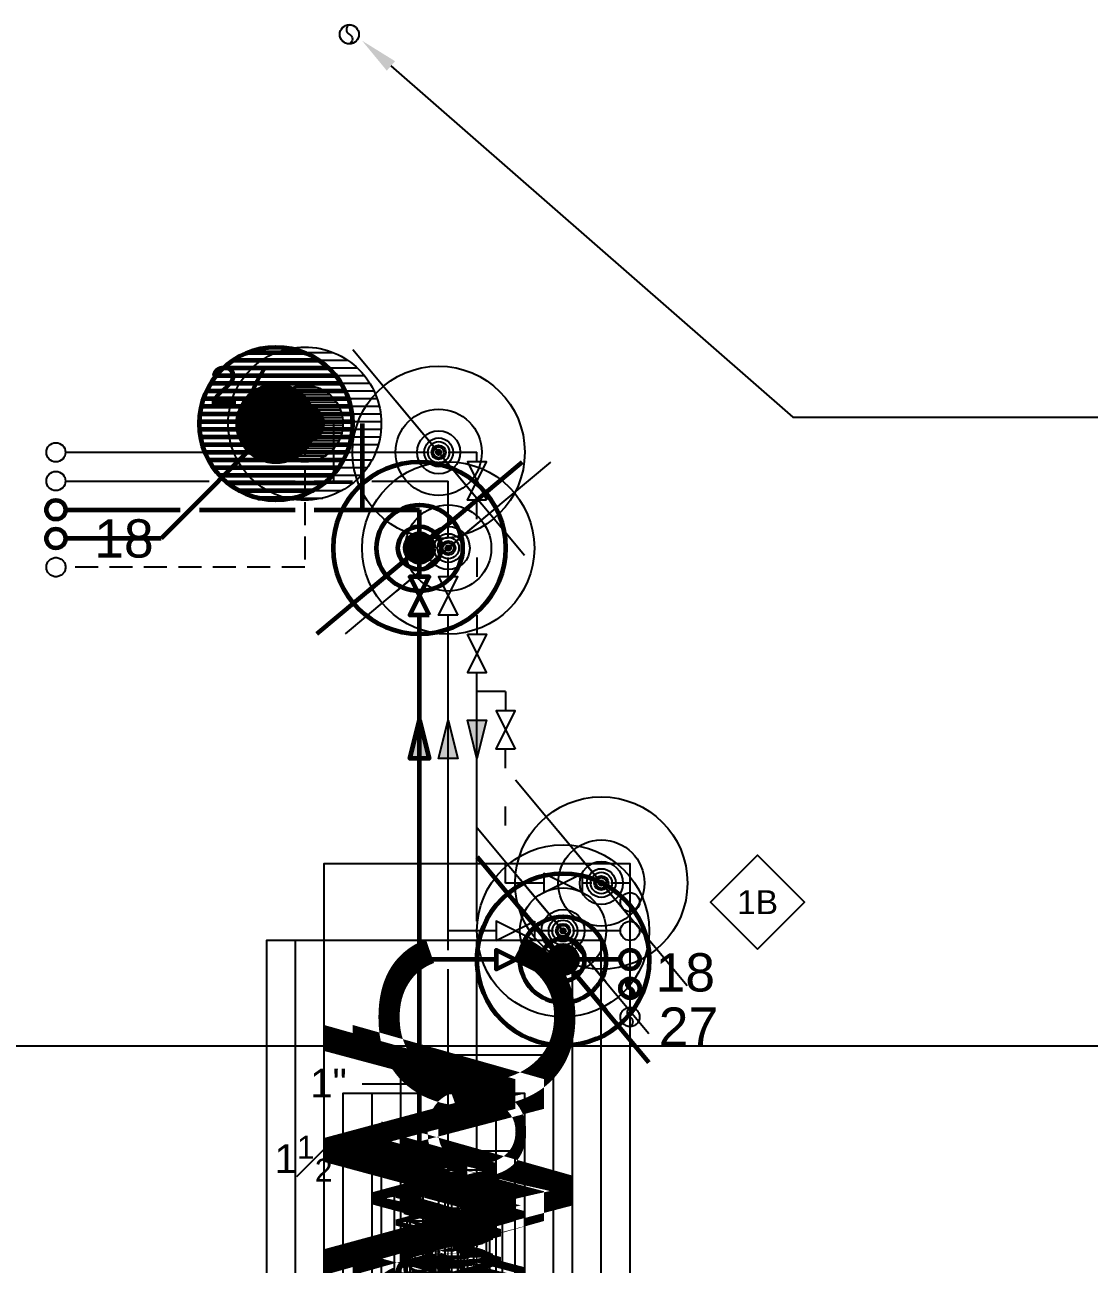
# Model space of a CAD drawing. Extents: x -3677 to 22148, y -333 to 1817.
# Drawn here: x -445.8 to -112, y 494.3 to 882.7 of the extents above; entities that cross this region are included whole.
import ezdxf
from ezdxf import colors
from ezdxf.entities.mleader import LeaderData, LeaderLine
from ezdxf.enums import TextEntityAlignment as Align
from ezdxf.math import Vec2, Vec3

# ---------------------------------------------------------------- set-up
doc = ezdxf.new("R2010")
doc.units = 0
doc.header["$LTSCALE"] = 36
doc.header["$MEASUREMENT"] = 0
doc.linetypes.add('VENT', pattern=[0.30000000000000004, 0.2, -0.1])
for name, color, linetype in [('G-ANNO-TEXT', 70, 'Continuous'), ('G-ANNO-TEXT @ 96', 70, 'Continuous'), ('P-HW-N', 1, 'Continuous'), ('P-HW-N @ 1 (1)', 1, 'Continuous'), ('P-HW-N @ 1 (2)', 1, 'Continuous'), ('P-HW-N @ 12', 1, 'Continuous'), ('P-HW-N @ 128', 1, 'Continuous'), ('P-HW-N @ 16', 1, 'Continuous'), ('P-HW-N @ 192', 1, 'Continuous'), ('P-HW-N @ 2', 1, 'Continuous'), ('P-HW-N @ 24', 1, 'Continuous'), ('P-HW-N @ 384', 1, 'Continuous'), ('P-HW-N @ 4', 1, 'Continuous'), ('P-HW-N @ 48', 1, 'Continuous'), ('P-HW-N @ 64', 1, 'Continuous'), ('P-HW-N @ 768', 1, 'Continuous'), ('P-HW-N @ 8', 1, 'Continuous'), ('P-HW-N @ 96', 1, 'Continuous'), ('P-HWC-N', 2, 'Continuous'), ('P-HWC-N @ 1 (1)', 2, 'Continuous'), ('P-HWC-N @ 1 (2)', 2, 'Continuous'), ('P-HWC-N @ 12', 2, 'Continuous'), ('P-HWC-N @ 128', 2, 'Continuous'), ('P-HWC-N @ 16', 2, 'Continuous'), ('P-HWC-N @ 192', 2, 'Continuous'), ('P-HWC-N @ 2', 2, 'Continuous'), ('P-HWC-N @ 24', 2, 'Continuous'), ('P-HWC-N @ 384', 2, 'Continuous'), ('P-HWC-N @ 4', 2, 'Continuous'), ('P-HWC-N @ 48', 2, 'Continuous'), ('P-HWC-N @ 64', 2, 'Continuous'), ('P-HWC-N @ 768', 2, 'Continuous'), ('P-HWC-N @ 8', 2, 'Continuous'), ('P-HWC-N @ 96', 2, 'Continuous'), ('P-SANV-N', 5, 'VENT'), ('P-SANV-N @ 1 (1)', 5, 'VENT'), ('P-SANV-N @ 1 (2)', 5, 'VENT'), ('P-SANV-N @ 12', 5, 'VENT'), ('P-SANV-N @ 128', 5, 'VENT'), ('P-SANV-N @ 16', 5, 'VENT'), ('P-SANV-N @ 192', 5, 'VENT'), ('P-SANV-N @ 2', 5, 'VENT'), ('P-SANV-N @ 24', 5, 'VENT'), ('P-SANV-N @ 384', 5, 'VENT'), ('P-SANV-N @ 4', 5, 'VENT'), ('P-SANV-N @ 48', 5, 'VENT'), ('P-SANV-N @ 64', 5, 'VENT'), ('P-SANV-N @ 768', 5, 'VENT'), ('P-SANV-N @ 8', 5, 'VENT'), ('P-SANV-N @ 96', 5, 'VENT'), ('P-STRM-N @ 96', 2, 'Continuous')]:
    doc.layers.add(name, color=color, linetype=linetype)
for name, color, linetype, lineweight in [('P-CW-N', 4, 'Continuous', 60), ('P-CW-N @ 1 (1)', 4, 'Continuous', 60), ('P-CW-N @ 1 (2)', 4, 'Continuous', 60), ('P-CW-N @ 12', 4, 'Continuous', 60), ('P-CW-N @ 128', 4, 'Continuous', 60), ('P-CW-N @ 16', 4, 'Continuous', 60), ('P-CW-N @ 192', 4, 'Continuous', 60), ('P-CW-N @ 2', 4, 'Continuous', 60), ('P-CW-N @ 24', 4, 'Continuous', 60), ('P-CW-N @ 384', 4, 'Continuous', 60), ('P-CW-N @ 4', 4, 'Continuous', 60), ('P-CW-N @ 48', 4, 'Continuous', 60), ('P-CW-N @ 64', 4, 'Continuous', 60), ('P-CW-N @ 768', 4, 'Continuous', 60), ('P-CW-N @ 8', 4, 'Continuous', 60), ('P-CW-N @ 96', 4, 'Continuous', 60), ('P-SAN-N', 6, 'Continuous', 60), ('P-SAN-N @ 1 (1)', 6, 'Continuous', 60), ('P-SAN-N @ 1 (2)', 6, 'Continuous', 60), ('P-SAN-N @ 12', 6, 'Continuous', 60), ('P-SAN-N @ 128', 6, 'Continuous', 60), ('P-SAN-N @ 16', 6, 'Continuous', 60), ('P-SAN-N @ 192', 6, 'Continuous', 60), ('P-SAN-N @ 2', 6, 'Continuous', 60), ('P-SAN-N @ 24', 6, 'Continuous', 60), ('P-SAN-N @ 384', 6, 'Continuous', 60), ('P-SAN-N @ 4', 6, 'Continuous', 60), ('P-SAN-N @ 48', 6, 'Continuous', 60), ('P-SAN-N @ 64', 6, 'Continuous', 60), ('P-SAN-N @ 768', 6, 'Continuous', 60), ('P-SAN-N @ 8', 6, 'Continuous', 60), ('P-SAN-N @ 96', 6, 'Continuous', 60)]:
    doc.layers.add(name, color=color, linetype=linetype, lineweight=lineweight)
doc.layers.add('P-SAN-DFU', color=7, linetype='Continuous', plot=False)
doc.styles.add('Arial', font='arial.ttf')
doc.dimstyles.new('Loop096', dxfattribs={"dimscale": 0, "dimtxt": 0.09375, "dimasz": 0.03125, "dimexe": 0.0625, "dimexo": 0.0625, "dimgap": 0.09375, "dimtad": 1, "dimdec": 4, "dimzin": 3, "dimdsep": 46, "dimlunit": 4, "dimtxsty": 'Arial', "dimblk": 'OBLIQUE', "dimcen": 0.09375, "dimdle": 0.0625, "dimclrd": 256, "dimclre": 256, "dimclrt": 256, "dimadec": 4, "dimazin": 0, "dimtfac": 0.8, "dimtdec": 4, "dimtix": 1, "dimtofl": 0, "dimtmove": 1, "dimatfit": 0, "dimldrblk": 'LeaderNoteBlock', "dimfxl": 1, "dimfrac": 1, "dimtolj": 1, "dimtzin": 0, "dimlwd": -1, "dimlwe": -1, "dimarcsym": 0})

# ---------------------------------------------------------------- blocks, each defined once
blk = doc.blocks.new('*U4')
blk.add_circle((0, 0), 0.03125)
blk = doc.blocks.new('*U15')
blk.add_lwpolyline([(-3.332323771482692e-18, 0.03111555437015312, 0.6342579873937333), (-8.890457814381136e-18, 5.234717341758689e-34, -0.6342579873937336), (-6.793508145416166e-18, -0.03111555437015312)], format="xyb")
blk.add_circle((0, 0), 0.03125)
blk = doc.blocks.new('DIAMOND TAG')
blk.add_lwpolyline([(0, -0.1533391834124131), (0.1533391834122995, 0), (0, 0.1533391834122995), (-0.1533391834122995, 0)], close=True)
at = {"style": 'Arial'}
blk.add_attdef('XXX', text='', height=0.078125, dxfattribs=at).set_placement((0, 0), align=Align.MIDDLE)
blk = doc.blocks.new('*U3')
h = blk.add_hatch()
h.set_pattern_fill('ANSI31', color=256, scale=0.025, angle=135)
h.set_pattern_definition([(180, (0, 0), (-4.336808689942018e-19, -0.003125), [])])
edge = h.paths.add_edge_path()
edge.add_arc((-3.469446951953614e-18, -6.938893903907228e-18), 0.03125000000000001, 0, 360)
blk.add_circle((0, 0), 0.03125)
blk = doc.blocks.new('*U122')
at = {"layer": 'P-SAN-N @ 1 (1)'}
blk.add_blockref('*U3', (-367.0001380462345, 757.7321975304876), dxfattribs=at)
at = {"layer": 'P-SAN-N @ 1 (2)'}
blk.add_blockref('*U3', (-367.0001380462345, 757.7321975304876), dxfattribs=at)
at = {"layer": 'P-SAN-N @ 12', "xscale": 12, "yscale": 12, "zscale": 12}
blk.add_blockref('*U3', (-367.0001380462345, 757.7321975304876), dxfattribs=at)
at = {"layer": 'P-SAN-N @ 128', "xscale": 128, "yscale": 128, "zscale": 128}
blk.add_blockref('*U3', (-367.0001380462345, 757.7321975304876), dxfattribs=at)
at = {"layer": 'P-SAN-N @ 16', "xscale": 16, "yscale": 16, "zscale": 16}
blk.add_blockref('*U3', (-367.0001380462345, 757.7321975304876), dxfattribs=at)
at = {"layer": 'P-SAN-N @ 192', "xscale": 192, "yscale": 192, "zscale": 192}
blk.add_blockref('*U3', (-367.0001380462345, 757.7321975304876), dxfattribs=at)
at = {"layer": 'P-SAN-N @ 2', "xscale": 2, "yscale": 2, "zscale": 2}
blk.add_blockref('*U3', (-367.0001380462345, 757.7321975304876), dxfattribs=at)
at = {"layer": 'P-SAN-N @ 24', "xscale": 24, "yscale": 24, "zscale": 24}
blk.add_blockref('*U3', (-367.0001380462345, 757.7321975304876), dxfattribs=at)
at = {"layer": 'P-SAN-N @ 384', "xscale": 384, "yscale": 384, "zscale": 384}
blk.add_blockref('*U3', (-367.0001380462345, 757.7321975304876), dxfattribs=at)
at = {"layer": 'P-SAN-N @ 4', "xscale": 4, "yscale": 4, "zscale": 4}
blk.add_blockref('*U3', (-367.0001380462345, 757.7321975304876), dxfattribs=at)
at = {"layer": 'P-SAN-N @ 48', "xscale": 48, "yscale": 48, "zscale": 48}
blk.add_blockref('*U3', (-367.0001380462345, 757.7321975304876), dxfattribs=at)
at = {"layer": 'P-SAN-N @ 64', "xscale": 64, "yscale": 64, "zscale": 64}
blk.add_blockref('*U3', (-367.0001380462345, 757.7321975304876), dxfattribs=at)
at = {"layer": 'P-SAN-N @ 768', "xscale": 768, "yscale": 768, "zscale": 768}
blk.add_blockref('*U3', (-367.0001380462345, 757.7321975304876), dxfattribs=at)
at = {"layer": 'P-SAN-N @ 8', "xscale": 8, "yscale": 8, "zscale": 8}
blk.add_blockref('*U3', (-367.0001380462345, 757.7321975304876), dxfattribs=at)
at = {"layer": 'P-SAN-N @ 96', "xscale": 96, "yscale": 96, "zscale": 96}
blk.add_blockref('*U3', (-367.0001380462345, 757.7321975304876), dxfattribs=at)
blk = doc.blocks.new('*U123')
at = {"layer": 'P-SANV-N @ 1 (1)'}
blk.add_blockref('*U3', (-358.0001380462345, 757.7321975304876), dxfattribs=at)
at = {"layer": 'P-SANV-N @ 1 (2)'}
blk.add_blockref('*U3', (-358.0001380462345, 757.7321975304876), dxfattribs=at)
at = {"layer": 'P-SANV-N @ 12', "xscale": 12, "yscale": 12, "zscale": 12}
blk.add_blockref('*U3', (-358.0001380462345, 757.7321975304876), dxfattribs=at)
at = {"layer": 'P-SANV-N @ 128', "xscale": 128, "yscale": 128, "zscale": 128}
blk.add_blockref('*U3', (-358.0001380462345, 757.7321975304876), dxfattribs=at)
at = {"layer": 'P-SANV-N @ 16', "xscale": 16, "yscale": 16, "zscale": 16}
blk.add_blockref('*U3', (-358.0001380462345, 757.7321975304876), dxfattribs=at)
at = {"layer": 'P-SANV-N @ 192', "xscale": 192, "yscale": 192, "zscale": 192}
blk.add_blockref('*U3', (-358.0001380462345, 757.7321975304876), dxfattribs=at)
at = {"layer": 'P-SANV-N @ 2', "xscale": 2, "yscale": 2, "zscale": 2}
blk.add_blockref('*U3', (-358.0001380462345, 757.7321975304876), dxfattribs=at)
at = {"layer": 'P-SANV-N @ 24', "xscale": 24, "yscale": 24, "zscale": 24}
blk.add_blockref('*U3', (-358.0001380462345, 757.7321975304876), dxfattribs=at)
at = {"layer": 'P-SANV-N @ 384', "xscale": 384, "yscale": 384, "zscale": 384}
blk.add_blockref('*U3', (-358.0001380462345, 757.7321975304876), dxfattribs=at)
at = {"layer": 'P-SANV-N @ 4', "xscale": 4, "yscale": 4, "zscale": 4}
blk.add_blockref('*U3', (-358.0001380462345, 757.7321975304876), dxfattribs=at)
at = {"layer": 'P-SANV-N @ 48', "xscale": 48, "yscale": 48, "zscale": 48}
blk.add_blockref('*U3', (-358.0001380462345, 757.7321975304876), dxfattribs=at)
at = {"layer": 'P-SANV-N @ 64', "xscale": 64, "yscale": 64, "zscale": 64}
blk.add_blockref('*U3', (-358.0001380462345, 757.7321975304876), dxfattribs=at)
at = {"layer": 'P-SANV-N @ 768', "xscale": 768, "yscale": 768, "zscale": 768}
blk.add_blockref('*U3', (-358.0001380462345, 757.7321975304876), dxfattribs=at)
at = {"layer": 'P-SANV-N @ 8', "xscale": 8, "yscale": 8, "zscale": 8}
blk.add_blockref('*U3', (-358.0001380462345, 757.7321975304876), dxfattribs=at)
at = {"layer": 'P-SANV-N @ 96', "xscale": 96, "yscale": 96, "zscale": 96}
blk.add_blockref('*U3', (-358.0001380462345, 757.7321975304876), dxfattribs=at)
blk = doc.blocks.new('PLMB BALL VALVES')
at = {"linetype": 'Continuous'}
blk.add_lwpolyline([(-0.06249999999977263, -0.03124999999991473), (-0.06249999999977263, 0.03124999999991463), (0.0625, -0.03124999999991473), (0.0625, 0.03124999999991472), (-0.06249999999977263, -0.03124999999991473)], dxfattribs=at)
blk = doc.blocks.new('*U25')
at = {"color": 7, "linetype": 'Continuous'}
blk.add_line((-0.03508318765717974, 0.04195107388432913), (0.03508318765701651, -0.04195107388413392), dxfattribs=at)
at = {"linetype": 'Continuous'}
blk.add_circle((-8.161527009775682e-14, 9.759901220540712e-14), 0.03515625, dxfattribs=at)
blk = doc.blocks.new('*U126')
at = {"layer": 'P-CW-N @ 1 (1)', "rotation": 90}
blk.add_blockref('*U25', (-322.0001380462345, 718.7321975304876), dxfattribs=at)
at = {"layer": 'P-CW-N @ 1 (2)', "rotation": 89.99999999999999}
blk.add_blockref('*U25', (-322.0001380462345, 718.7321975304876), dxfattribs=at)
at = {"layer": 'P-CW-N @ 12', "xscale": 12, "yscale": 12, "zscale": 12, "rotation": 89.99999999999999}
blk.add_blockref('*U25', (-322.0001380462345, 718.7321975304876), dxfattribs=at)
at = {"layer": 'P-CW-N @ 128', "xscale": 128, "yscale": 128, "zscale": 128, "rotation": 89.99999999999999}
blk.add_blockref('*U25', (-322.0001380462345, 718.7321975304876), dxfattribs=at)
at = {"layer": 'P-CW-N @ 16', "xscale": 16, "yscale": 16, "zscale": 16, "rotation": 89.99999999999999}
blk.add_blockref('*U25', (-322.0001380462345, 718.7321975304876), dxfattribs=at)
at = {"layer": 'P-CW-N @ 192', "xscale": 192, "yscale": 192, "zscale": 192, "rotation": 89.99999999999999}
blk.add_blockref('*U25', (-322.0001380462345, 718.7321975304876), dxfattribs=at)
at = {"layer": 'P-CW-N @ 2', "xscale": 2, "yscale": 2, "zscale": 2, "rotation": 89.99999999999999}
blk.add_blockref('*U25', (-322.0001380462345, 718.7321975304876), dxfattribs=at)
at = {"layer": 'P-CW-N @ 24', "xscale": 24, "yscale": 24, "zscale": 24, "rotation": 89.99999999999999}
blk.add_blockref('*U25', (-322.0001380462345, 718.7321975304876), dxfattribs=at)
at = {"layer": 'P-CW-N @ 384', "xscale": 384, "yscale": 384, "zscale": 384, "rotation": 89.99999999999999}
blk.add_blockref('*U25', (-322.0001380462345, 718.7321975304876), dxfattribs=at)
at = {"layer": 'P-CW-N @ 4', "xscale": 4, "yscale": 4, "zscale": 4, "rotation": 89.99999999999999}
blk.add_blockref('*U25', (-322.0001380462345, 718.7321975304876), dxfattribs=at)
at = {"layer": 'P-CW-N @ 48', "xscale": 48, "yscale": 48, "zscale": 48, "rotation": 89.99999999999999}
blk.add_blockref('*U25', (-322.0001380462345, 718.7321975304876), dxfattribs=at)
at = {"layer": 'P-CW-N @ 64', "xscale": 64, "yscale": 64, "zscale": 64, "rotation": 89.99999999999999}
blk.add_blockref('*U25', (-322.0001380462345, 718.7321975304876), dxfattribs=at)
at = {"layer": 'P-CW-N @ 768', "xscale": 768, "yscale": 768, "zscale": 768, "rotation": 89.99999999999999}
blk.add_blockref('*U25', (-322.0001380462345, 718.7321975304876), dxfattribs=at)
at = {"layer": 'P-CW-N @ 8', "xscale": 8, "yscale": 8, "zscale": 8, "rotation": 89.99999999999999}
blk.add_blockref('*U25', (-322.0001380462345, 718.7321975304876), dxfattribs=at)
at = {"layer": 'P-CW-N @ 96', "xscale": 96, "yscale": 96, "zscale": 96, "rotation": 89.99999999999999}
blk.add_blockref('*U25', (-322.0001380462345, 718.7321975304876), dxfattribs=at)
blk = doc.blocks.new('*U127')
at = {"layer": 'P-HW-N @ 1 (1)', "rotation": 90}
blk.add_blockref('*U25', (-313.0001380462345, 718.7321975304876), dxfattribs=at)
at = {"layer": 'P-HW-N @ 1 (2)', "rotation": 89.99999999999999}
blk.add_blockref('*U25', (-313.0001380462345, 718.7321975304876), dxfattribs=at)
at = {"layer": 'P-HW-N @ 12', "xscale": 12, "yscale": 12, "zscale": 12, "rotation": 89.99999999999999}
blk.add_blockref('*U25', (-313.0001380462345, 718.7321975304876), dxfattribs=at)
at = {"layer": 'P-HW-N @ 128', "xscale": 128, "yscale": 128, "zscale": 128, "rotation": 89.99999999999999}
blk.add_blockref('*U25', (-313.0001380462345, 718.7321975304876), dxfattribs=at)
at = {"layer": 'P-HW-N @ 16', "xscale": 16, "yscale": 16, "zscale": 16, "rotation": 89.99999999999999}
blk.add_blockref('*U25', (-313.0001380462345, 718.7321975304876), dxfattribs=at)
at = {"layer": 'P-HW-N @ 192', "xscale": 192, "yscale": 192, "zscale": 192, "rotation": 89.99999999999999}
blk.add_blockref('*U25', (-313.0001380462345, 718.7321975304876), dxfattribs=at)
at = {"layer": 'P-HW-N @ 2', "xscale": 2, "yscale": 2, "zscale": 2, "rotation": 89.99999999999999}
blk.add_blockref('*U25', (-313.0001380462345, 718.7321975304876), dxfattribs=at)
at = {"layer": 'P-HW-N @ 24', "xscale": 24, "yscale": 24, "zscale": 24, "rotation": 89.99999999999999}
blk.add_blockref('*U25', (-313.0001380462345, 718.7321975304876), dxfattribs=at)
at = {"layer": 'P-HW-N @ 384', "xscale": 384, "yscale": 384, "zscale": 384, "rotation": 89.99999999999999}
blk.add_blockref('*U25', (-313.0001380462345, 718.7321975304876), dxfattribs=at)
at = {"layer": 'P-HW-N @ 4', "xscale": 4, "yscale": 4, "zscale": 4, "rotation": 89.99999999999999}
blk.add_blockref('*U25', (-313.0001380462345, 718.7321975304876), dxfattribs=at)
at = {"layer": 'P-HW-N @ 48', "xscale": 48, "yscale": 48, "zscale": 48, "rotation": 89.99999999999999}
blk.add_blockref('*U25', (-313.0001380462345, 718.7321975304876), dxfattribs=at)
at = {"layer": 'P-HW-N @ 64', "xscale": 64, "yscale": 64, "zscale": 64, "rotation": 89.99999999999999}
blk.add_blockref('*U25', (-313.0001380462345, 718.7321975304876), dxfattribs=at)
at = {"layer": 'P-HW-N @ 768', "xscale": 768, "yscale": 768, "zscale": 768, "rotation": 89.99999999999999}
blk.add_blockref('*U25', (-313.0001380462345, 718.7321975304876), dxfattribs=at)
at = {"layer": 'P-HW-N @ 8', "xscale": 8, "yscale": 8, "zscale": 8, "rotation": 89.99999999999999}
blk.add_blockref('*U25', (-313.0001380462345, 718.7321975304876), dxfattribs=at)
at = {"layer": 'P-HW-N @ 96', "xscale": 96, "yscale": 96, "zscale": 96, "rotation": 89.99999999999999}
blk.add_blockref('*U25', (-313.0001380462345, 718.7321975304876), dxfattribs=at)
blk = doc.blocks.new('*U128')
at = {"layer": 'P-CW-N @ 1 (1)', "rotation": 180}
blk.add_blockref('*U25', (-277.0001380462345, 589.7321975304876), dxfattribs=at)
at = {"layer": 'P-CW-N @ 1 (2)', "rotation": 180}
blk.add_blockref('*U25', (-277.0001380462345, 589.7321975304876), dxfattribs=at)
at = {"layer": 'P-CW-N @ 12', "xscale": 12, "yscale": 12, "zscale": 12, "rotation": 180}
blk.add_blockref('*U25', (-277.0001380462345, 589.7321975304876), dxfattribs=at)
at = {"layer": 'P-CW-N @ 128', "xscale": 128, "yscale": 128, "zscale": 128, "rotation": 180}
blk.add_blockref('*U25', (-277.0001380462345, 589.7321975304876), dxfattribs=at)
at = {"layer": 'P-CW-N @ 16', "xscale": 16, "yscale": 16, "zscale": 16, "rotation": 180}
blk.add_blockref('*U25', (-277.0001380462345, 589.7321975304876), dxfattribs=at)
at = {"layer": 'P-CW-N @ 192', "xscale": 192, "yscale": 192, "zscale": 192, "rotation": 180}
blk.add_blockref('*U25', (-277.0001380462345, 589.7321975304876), dxfattribs=at)
at = {"layer": 'P-CW-N @ 2', "xscale": 2, "yscale": 2, "zscale": 2, "rotation": 180}
blk.add_blockref('*U25', (-277.0001380462345, 589.7321975304876), dxfattribs=at)
at = {"layer": 'P-CW-N @ 24', "xscale": 24, "yscale": 24, "zscale": 24, "rotation": 180}
blk.add_blockref('*U25', (-277.0001380462345, 589.7321975304876), dxfattribs=at)
at = {"layer": 'P-CW-N @ 384', "xscale": 384, "yscale": 384, "zscale": 384, "rotation": 180}
blk.add_blockref('*U25', (-277.0001380462345, 589.7321975304876), dxfattribs=at)
at = {"layer": 'P-CW-N @ 4', "xscale": 4, "yscale": 4, "zscale": 4, "rotation": 180}
blk.add_blockref('*U25', (-277.0001380462345, 589.7321975304876), dxfattribs=at)
at = {"layer": 'P-CW-N @ 48', "xscale": 48, "yscale": 48, "zscale": 48, "rotation": 180}
blk.add_blockref('*U25', (-277.0001380462345, 589.7321975304876), dxfattribs=at)
at = {"layer": 'P-CW-N @ 64', "xscale": 64, "yscale": 64, "zscale": 64, "rotation": 180}
blk.add_blockref('*U25', (-277.0001380462345, 589.7321975304876), dxfattribs=at)
at = {"layer": 'P-CW-N @ 768', "xscale": 768, "yscale": 768, "zscale": 768, "rotation": 180}
blk.add_blockref('*U25', (-277.0001380462345, 589.7321975304876), dxfattribs=at)
at = {"layer": 'P-CW-N @ 8', "xscale": 8, "yscale": 8, "zscale": 8, "rotation": 180}
blk.add_blockref('*U25', (-277.0001380462345, 589.7321975304876), dxfattribs=at)
at = {"layer": 'P-CW-N @ 96', "xscale": 96, "yscale": 96, "zscale": 96, "rotation": 180}
blk.add_blockref('*U25', (-277.0001380462345, 589.7321975304876), dxfattribs=at)
blk = doc.blocks.new('*U129')
at = {"layer": 'P-HW-N @ 1 (1)', "rotation": 180}
blk.add_blockref('*U25', (-277.0001380462345, 598.7321975304876), dxfattribs=at)
at = {"layer": 'P-HW-N @ 1 (2)', "rotation": 180}
blk.add_blockref('*U25', (-277.0001380462345, 598.7321975304876), dxfattribs=at)
at = {"layer": 'P-HW-N @ 12', "xscale": 12, "yscale": 12, "zscale": 12, "rotation": 180}
blk.add_blockref('*U25', (-277.0001380462345, 598.7321975304876), dxfattribs=at)
at = {"layer": 'P-HW-N @ 128', "xscale": 128, "yscale": 128, "zscale": 128, "rotation": 180}
blk.add_blockref('*U25', (-277.0001380462345, 598.7321975304876), dxfattribs=at)
at = {"layer": 'P-HW-N @ 16', "xscale": 16, "yscale": 16, "zscale": 16, "rotation": 180}
blk.add_blockref('*U25', (-277.0001380462345, 598.7321975304876), dxfattribs=at)
at = {"layer": 'P-HW-N @ 192', "xscale": 192, "yscale": 192, "zscale": 192, "rotation": 180}
blk.add_blockref('*U25', (-277.0001380462345, 598.7321975304876), dxfattribs=at)
at = {"layer": 'P-HW-N @ 2', "xscale": 2, "yscale": 2, "zscale": 2, "rotation": 180}
blk.add_blockref('*U25', (-277.0001380462345, 598.7321975304876), dxfattribs=at)
at = {"layer": 'P-HW-N @ 24', "xscale": 24, "yscale": 24, "zscale": 24, "rotation": 180}
blk.add_blockref('*U25', (-277.0001380462345, 598.7321975304876), dxfattribs=at)
at = {"layer": 'P-HW-N @ 384', "xscale": 384, "yscale": 384, "zscale": 384, "rotation": 180}
blk.add_blockref('*U25', (-277.0001380462345, 598.7321975304876), dxfattribs=at)
at = {"layer": 'P-HW-N @ 4', "xscale": 4, "yscale": 4, "zscale": 4, "rotation": 180}
blk.add_blockref('*U25', (-277.0001380462345, 598.7321975304876), dxfattribs=at)
at = {"layer": 'P-HW-N @ 48', "xscale": 48, "yscale": 48, "zscale": 48, "rotation": 180}
blk.add_blockref('*U25', (-277.0001380462345, 598.7321975304876), dxfattribs=at)
at = {"layer": 'P-HW-N @ 64', "xscale": 64, "yscale": 64, "zscale": 64, "rotation": 180}
blk.add_blockref('*U25', (-277.0001380462345, 598.7321975304876), dxfattribs=at)
at = {"layer": 'P-HW-N @ 768', "xscale": 768, "yscale": 768, "zscale": 768, "rotation": 180}
blk.add_blockref('*U25', (-277.0001380462345, 598.7321975304876), dxfattribs=at)
at = {"layer": 'P-HW-N @ 8', "xscale": 8, "yscale": 8, "zscale": 8, "rotation": 180}
blk.add_blockref('*U25', (-277.0001380462345, 598.7321975304876), dxfattribs=at)
at = {"layer": 'P-HW-N @ 96', "xscale": 96, "yscale": 96, "zscale": 96, "rotation": 180}
blk.add_blockref('*U25', (-277.0001380462345, 598.7321975304876), dxfattribs=at)
blk = doc.blocks.new('*U12')
at = {"layer": 'DEFPOINTS'}
blk.add_lwpolyline([(-0.15625, -0.0625), (0.15625, -0.0625), (0.15625, 0.0625), (-0.15625, 0.0625)], close=True, dxfattribs=at)
at = {"style": 'Arial'}
blk.add_text('HWC', height=0.078125, dxfattribs=at).set_placement((-6.572811999932464e-17, 0), align=Align.MIDDLE)
blk = doc.blocks.new('*U132')
at = {"layer": 'P-HWC-N @ 1 (1)', "linetype": 'ByBlock', "lineweight": -2, "rotation": 90}
blk.add_blockref('*U12', (-304.0001380462345, 499.7321975304876), dxfattribs=at)
at = {"layer": 'P-HWC-N @ 1 (2)', "linetype": 'ByBlock', "lineweight": -2, "rotation": 89.99999999999999}
blk.add_blockref('*U12', (-304.0001380462345, 499.7321975304876), dxfattribs=at)
at = {"layer": 'P-HWC-N @ 128', "linetype": 'ByBlock', "lineweight": -2, "xscale": 128, "yscale": 128, "zscale": 128, "rotation": 89.99999999999999}
blk.add_blockref('*U12', (-304.0001380462345, 499.7321975304876), dxfattribs=at)
at = {"layer": 'P-HWC-N @ 192', "linetype": 'ByBlock', "lineweight": -2, "xscale": 192, "yscale": 192, "zscale": 192, "rotation": 89.99999999999999}
blk.add_blockref('*U12', (-304.0001380462345, 499.7321975304876), dxfattribs=at)
at = {"layer": 'P-HWC-N @ 384', "linetype": 'ByBlock', "lineweight": -2, "xscale": 384, "yscale": 384, "zscale": 384, "rotation": 89.99999999999999}
blk.add_blockref('*U12', (-304.0001380462345, 499.7321975304876), dxfattribs=at)
at = {"layer": 'P-HWC-N @ 48', "linetype": 'ByBlock', "lineweight": -2, "xscale": 48, "yscale": 48, "zscale": 48, "rotation": 89.99999999999999}
blk.add_blockref('*U12', (-304.0001380462345, 499.7321975304876), dxfattribs=at)
at = {"layer": 'P-HWC-N @ 64', "linetype": 'ByBlock', "lineweight": -2, "xscale": 64, "yscale": 64, "zscale": 64, "rotation": 89.99999999999999}
blk.add_blockref('*U12', (-304.0001380462345, 499.7321975304876), dxfattribs=at)
at = {"layer": 'P-HWC-N @ 768', "linetype": 'ByBlock', "lineweight": -2, "xscale": 768, "yscale": 768, "zscale": 768, "rotation": 89.99999999999999}
blk.add_blockref('*U12', (-304.0001380462345, 499.7321975304876), dxfattribs=at)
at = {"layer": 'P-HWC-N @ 96', "linetype": 'ByBlock', "lineweight": -2, "xscale": 96, "yscale": 96, "zscale": 96, "rotation": 89.99999999999999}
blk.add_blockref('*U12', (-304.0001380462345, 499.7321975304876), dxfattribs=at)
blk = doc.blocks.new('*U7')
at = {"layer": 'DEFPOINTS'}
blk.add_lwpolyline([(-0.125, -0.0625), (0.125, -0.0625), (0.125, 0.0625), (-0.125, 0.0625)], close=True, dxfattribs=at)
at = {"style": 'Arial'}
blk.add_text('CW', height=0.078125, dxfattribs=at).set_placement((-3.686292673615752e-17, 2.775557561562891e-17), align=Align.MIDDLE)
blk = doc.blocks.new('*U133')
at = {"layer": 'P-CW-N @ 1 (1)', "linetype": 'ByBlock', "lineweight": -2, "rotation": 90}
blk.add_blockref('*U7', (-322.0001380462345, 499.7321975304876), dxfattribs=at)
at = {"layer": 'P-CW-N @ 1 (2)', "linetype": 'ByBlock', "lineweight": -2, "rotation": 89.99999999999999}
blk.add_blockref('*U7', (-322.0001380462345, 499.7321975304876), dxfattribs=at)
at = {"layer": 'P-CW-N @ 128', "linetype": 'ByBlock', "lineweight": -2, "xscale": 128, "yscale": 128, "zscale": 128, "rotation": 89.99999999999999}
blk.add_blockref('*U7', (-322.0001380462345, 499.7321975304876), dxfattribs=at)
at = {"layer": 'P-CW-N @ 192', "linetype": 'ByBlock', "lineweight": -2, "xscale": 192, "yscale": 192, "zscale": 192, "rotation": 89.99999999999999}
blk.add_blockref('*U7', (-322.0001380462345, 499.7321975304876), dxfattribs=at)
at = {"layer": 'P-CW-N @ 384', "linetype": 'ByBlock', "lineweight": -2, "xscale": 384, "yscale": 384, "zscale": 384, "rotation": 89.99999999999999}
blk.add_blockref('*U7', (-322.0001380462345, 499.7321975304876), dxfattribs=at)
at = {"layer": 'P-CW-N @ 48', "linetype": 'ByBlock', "lineweight": -2, "xscale": 48, "yscale": 48, "zscale": 48, "rotation": 89.99999999999999}
blk.add_blockref('*U7', (-322.0001380462345, 499.7321975304876), dxfattribs=at)
at = {"layer": 'P-CW-N @ 64', "linetype": 'ByBlock', "lineweight": -2, "xscale": 64, "yscale": 64, "zscale": 64, "rotation": 89.99999999999999}
blk.add_blockref('*U7', (-322.0001380462345, 499.7321975304876), dxfattribs=at)
at = {"layer": 'P-CW-N @ 768', "linetype": 'ByBlock', "lineweight": -2, "xscale": 768, "yscale": 768, "zscale": 768, "rotation": 89.99999999999999}
blk.add_blockref('*U7', (-322.0001380462345, 499.7321975304876), dxfattribs=at)
at = {"layer": 'P-CW-N @ 96', "linetype": 'ByBlock', "lineweight": -2, "xscale": 96, "yscale": 96, "zscale": 96, "rotation": 89.99999999999999}
blk.add_blockref('*U7', (-322.0001380462345, 499.7321975304876), dxfattribs=at)
blk = doc.blocks.new('*U26')
at = {"layer": 'DEFPOINTS'}
blk.add_lwpolyline([(-0.125, -0.0625), (0.125, -0.0625), (0.125, 0.0625), (-0.125, 0.0625)], close=True, dxfattribs=at)
at = {"style": 'Arial'}
blk.add_text('HW', height=0.078125, dxfattribs=at).set_placement((-3.713743472833174e-17, 0), align=Align.MIDDLE)
blk = doc.blocks.new('*U134')
at = {"layer": 'P-HW-N @ 1 (1)', "linetype": 'ByBlock', "lineweight": -2, "rotation": 90}
blk.add_blockref('*U26', (-313.0001380462345, 499.7321975304876), dxfattribs=at)
at = {"layer": 'P-HW-N @ 1 (2)', "linetype": 'ByBlock', "lineweight": -2, "rotation": 89.99999999999999}
blk.add_blockref('*U26', (-313.0001380462345, 499.7321975304876), dxfattribs=at)
at = {"layer": 'P-HW-N @ 128', "linetype": 'ByBlock', "lineweight": -2, "xscale": 128, "yscale": 128, "zscale": 128, "rotation": 89.99999999999999}
blk.add_blockref('*U26', (-313.0001380462345, 499.7321975304876), dxfattribs=at)
at = {"layer": 'P-HW-N @ 192', "linetype": 'ByBlock', "lineweight": -2, "xscale": 192, "yscale": 192, "zscale": 192, "rotation": 89.99999999999999}
blk.add_blockref('*U26', (-313.0001380462345, 499.7321975304876), dxfattribs=at)
at = {"layer": 'P-HW-N @ 384', "linetype": 'ByBlock', "lineweight": -2, "xscale": 384, "yscale": 384, "zscale": 384, "rotation": 89.99999999999999}
blk.add_blockref('*U26', (-313.0001380462345, 499.7321975304876), dxfattribs=at)
at = {"layer": 'P-HW-N @ 48', "linetype": 'ByBlock', "lineweight": -2, "xscale": 48, "yscale": 48, "zscale": 48, "rotation": 89.99999999999999}
blk.add_blockref('*U26', (-313.0001380462345, 499.7321975304876), dxfattribs=at)
at = {"layer": 'P-HW-N @ 64', "linetype": 'ByBlock', "lineweight": -2, "xscale": 64, "yscale": 64, "zscale": 64, "rotation": 89.99999999999999}
blk.add_blockref('*U26', (-313.0001380462345, 499.7321975304876), dxfattribs=at)
at = {"layer": 'P-HW-N @ 768', "linetype": 'ByBlock', "lineweight": -2, "xscale": 768, "yscale": 768, "zscale": 768, "rotation": 89.99999999999999}
blk.add_blockref('*U26', (-313.0001380462345, 499.7321975304876), dxfattribs=at)
at = {"layer": 'P-HW-N @ 96', "linetype": 'ByBlock', "lineweight": -2, "xscale": 96, "yscale": 96, "zscale": 96, "rotation": 89.99999999999999}
blk.add_blockref('*U26', (-313.0001380462345, 499.7321975304876), dxfattribs=at)
blk = doc.blocks.new('_Oblique')
at = {"color": 0, "linetype": 'ByBlock', "lineweight": -2}
blk.add_line((-0.5, -0.5), (0.5, 0.5), dxfattribs=at)
blk = doc.blocks.new('LeaderNoteBlock')
blk.add_ellipse((0, 0), major_axis=(1, -1.836909530733566e-16), ratio=0.2499999999998295, start_param=5.387520513321723, end_param=10.32044275462724)
blk = doc.blocks.new('*U283')
at = {"layer": 'P-HWC-N @ 1 (1)', "rotation": 180}
blk.add_blockref('*U25', (-265.0001380462345, 613.7321975304876), dxfattribs=at)
at = {"layer": 'P-HWC-N @ 1 (2)', "rotation": 180}
blk.add_blockref('*U25', (-265.0001380462345, 613.7321975304876), dxfattribs=at)
at = {"layer": 'P-HWC-N @ 12', "xscale": 12, "yscale": 12, "zscale": 12, "rotation": 180}
blk.add_blockref('*U25', (-265.0001380462345, 613.7321975304876), dxfattribs=at)
at = {"layer": 'P-HWC-N @ 128', "xscale": 128, "yscale": 128, "zscale": 128, "rotation": 180}
blk.add_blockref('*U25', (-265.0001380462345, 613.7321975304876), dxfattribs=at)
at = {"layer": 'P-HWC-N @ 16', "xscale": 16, "yscale": 16, "zscale": 16, "rotation": 180}
blk.add_blockref('*U25', (-265.0001380462345, 613.7321975304876), dxfattribs=at)
at = {"layer": 'P-HWC-N @ 192', "xscale": 192, "yscale": 192, "zscale": 192, "rotation": 180}
blk.add_blockref('*U25', (-265.0001380462345, 613.7321975304876), dxfattribs=at)
at = {"layer": 'P-HWC-N @ 2', "xscale": 2, "yscale": 2, "zscale": 2, "rotation": 180}
blk.add_blockref('*U25', (-265.0001380462345, 613.7321975304876), dxfattribs=at)
at = {"layer": 'P-HWC-N @ 24', "xscale": 24, "yscale": 24, "zscale": 24, "rotation": 180}
blk.add_blockref('*U25', (-265.0001380462345, 613.7321975304876), dxfattribs=at)
at = {"layer": 'P-HWC-N @ 384', "xscale": 384, "yscale": 384, "zscale": 384, "rotation": 180}
blk.add_blockref('*U25', (-265.0001380462345, 613.7321975304876), dxfattribs=at)
at = {"layer": 'P-HWC-N @ 4', "xscale": 4, "yscale": 4, "zscale": 4, "rotation": 180}
blk.add_blockref('*U25', (-265.0001380462345, 613.7321975304876), dxfattribs=at)
at = {"layer": 'P-HWC-N @ 48', "xscale": 48, "yscale": 48, "zscale": 48, "rotation": 180}
blk.add_blockref('*U25', (-265.0001380462345, 613.7321975304876), dxfattribs=at)
at = {"layer": 'P-HWC-N @ 64', "xscale": 64, "yscale": 64, "zscale": 64, "rotation": 180}
blk.add_blockref('*U25', (-265.0001380462345, 613.7321975304876), dxfattribs=at)
at = {"layer": 'P-HWC-N @ 768', "xscale": 768, "yscale": 768, "zscale": 768, "rotation": 180}
blk.add_blockref('*U25', (-265.0001380462345, 613.7321975304876), dxfattribs=at)
at = {"layer": 'P-HWC-N @ 8', "xscale": 8, "yscale": 8, "zscale": 8, "rotation": 180}
blk.add_blockref('*U25', (-265.0001380462345, 613.7321975304876), dxfattribs=at)
at = {"layer": 'P-HWC-N @ 96', "xscale": 96, "yscale": 96, "zscale": 96, "rotation": 180}
blk.add_blockref('*U25', (-265.0001380462345, 613.7321975304876), dxfattribs=at)
blk = doc.blocks.new('*U284')
at = {"layer": 'P-HWC-N @ 1 (1)'}
blk.add_blockref('*U25', (-316.0001380462345, 748.7321975304876), dxfattribs=at)
at = {"layer": 'P-HWC-N @ 1 (2)'}
blk.add_blockref('*U25', (-316.0001380462345, 748.7321975304876), dxfattribs=at)
at = {"layer": 'P-HWC-N @ 12', "xscale": 12, "yscale": 12, "zscale": 12}
blk.add_blockref('*U25', (-316.0001380462345, 748.7321975304876), dxfattribs=at)
at = {"layer": 'P-HWC-N @ 128', "xscale": 128, "yscale": 128, "zscale": 128}
blk.add_blockref('*U25', (-316.0001380462345, 748.7321975304876), dxfattribs=at)
at = {"layer": 'P-HWC-N @ 16', "xscale": 16, "yscale": 16, "zscale": 16}
blk.add_blockref('*U25', (-316.0001380462345, 748.7321975304876), dxfattribs=at)
at = {"layer": 'P-HWC-N @ 192', "xscale": 192, "yscale": 192, "zscale": 192}
blk.add_blockref('*U25', (-316.0001380462345, 748.7321975304876), dxfattribs=at)
at = {"layer": 'P-HWC-N @ 2', "xscale": 2, "yscale": 2, "zscale": 2}
blk.add_blockref('*U25', (-316.0001380462345, 748.7321975304876), dxfattribs=at)
at = {"layer": 'P-HWC-N @ 24', "xscale": 24, "yscale": 24, "zscale": 24}
blk.add_blockref('*U25', (-316.0001380462345, 748.7321975304876), dxfattribs=at)
at = {"layer": 'P-HWC-N @ 384', "xscale": 384, "yscale": 384, "zscale": 384}
blk.add_blockref('*U25', (-316.0001380462345, 748.7321975304876), dxfattribs=at)
at = {"layer": 'P-HWC-N @ 4', "xscale": 4, "yscale": 4, "zscale": 4}
blk.add_blockref('*U25', (-316.0001380462345, 748.7321975304876), dxfattribs=at)
at = {"layer": 'P-HWC-N @ 48', "xscale": 48, "yscale": 48, "zscale": 48}
blk.add_blockref('*U25', (-316.0001380462345, 748.7321975304876), dxfattribs=at)
at = {"layer": 'P-HWC-N @ 64', "xscale": 64, "yscale": 64, "zscale": 64}
blk.add_blockref('*U25', (-316.0001380462345, 748.7321975304876), dxfattribs=at)
at = {"layer": 'P-HWC-N @ 768', "xscale": 768, "yscale": 768, "zscale": 768}
blk.add_blockref('*U25', (-316.0001380462345, 748.7321975304876), dxfattribs=at)
at = {"layer": 'P-HWC-N @ 8', "xscale": 8, "yscale": 8, "zscale": 8}
blk.add_blockref('*U25', (-316.0001380462345, 748.7321975304876), dxfattribs=at)
at = {"layer": 'P-HWC-N @ 96', "xscale": 96, "yscale": 96, "zscale": 96}
blk.add_blockref('*U25', (-316.0001380462345, 748.7321975304876), dxfattribs=at)
blk = doc.blocks.new('*U54')
blk.add_hatch(color=256).paths.add_polyline_path([(-0.125, 1.539567084929416e-17), (1.387778780781446e-17, -0.03124999999999999), (1.387778780781446e-17, 0.03125000000000001)])
blk.add_lwpolyline([(-0.125, 1.530808498934192e-17), (1.387778780781446e-17, 0.03125000000000001), (1.387778780781446e-17, -0.03124999999999999), (-0.125, 1.530808498934192e-17)])

msp = doc.modelspace()

# ---------------------------------------------------------------- linework, layer by layer
at = {"layer": 'G-ANNO-TEXT'}
msp.add_line((-326.0001380462345, 529.7321975304876), (-340.0001380462345, 529.7321975304876), dxfattribs=at)
msp.add_ellipse((-317.5001380462345, 529.7321975304876), major_axis=(-8.5, 0), ratio=0.25, start_param=5.480171075780631, end_param=10.22779219216833, dxfattribs=at)
at = {"layer": 'P-CW-N'}
for p, q in [((-340.0001380462345, 757.7321975304876), (-340.0001380462345, 730.7321975304876)), ((-433.0001380462345, 730.7321975304876), (-397.0001380462345, 730.7321975304876)), ((-391.0001380462345, 730.7321975304876), (-361.0001380462345, 730.7321975304876)), ((-355.0001380462345, 730.7321975304876), (-322.0001380462345, 730.7321975304876)), ((-322.0001380462345, 721.7321975304876), (-322.0001380462345, 730.7321975304876)), ((-322.0001380462345, 709.7321975304876), (-322.0001380462345, 715.7321975304876)), ((-322.0001380462345, 511.7321975304876), (-322.0001380462345, 697.7321975304876)), ((-298.0001380462345, 589.7321975304876), (-322.0001380462345, 589.7321975304876)), ((-280.0001380462345, 589.7321975304876), (-286.0001380462345, 589.7321975304876)), ((-259.0001380462345, 589.7321975304876), (-274.0001380462345, 589.7321975304876))]:
    msp.add_line(p, q, dxfattribs=at)
at = {"layer": 'P-HW-N'}
for p, q in [((-349.0001380462345, 757.7321975304876), (-349.0001380462345, 739.7321975304876)), ((-433.0001380462345, 739.7321975304876), (-388.0001380462345, 739.7321975304876)), ((-382.0001380462345, 739.7321975304876), (-361.0001380462345, 739.7321975304876)), ((-355.0001380462345, 739.7321975304876), (-343.0001380462345, 739.7321975304876)), ((-337.0001380462345, 739.7321975304876), (-313.0001380462345, 739.7321975304876)), ((-313.0001380462345, 721.7321975304876), (-313.0001380462345, 739.7321975304876)), ((-313.0001380462345, 709.7321975304876), (-313.0001380462345, 715.7321975304876)), ((-313.0001380462345, 592.7321975304876), (-313.0001380462345, 697.7321975304876)), ((-298.0001380462345, 598.7321975304876), (-313.0001380462345, 598.7321975304876)), ((-280.0001380462345, 598.7321975304876), (-286.0001380462345, 598.7321975304876)), ((-259.0001380462345, 598.7321975304876), (-274.0001380462345, 598.7321975304876)), ((-313.0001380462345, 511.7321975304876), (-313.0001380462345, 586.7321975304876))]:
    msp.add_line(p, q, dxfattribs=at)
at = {"layer": 'P-HWC-N'}
for p, q in [((-433.0001380462345, 748.7321975304876), (-379.0001380462345, 748.7321975304876)), ((-373.0001380462345, 748.7321975304876), (-361.0001380462345, 748.7321975304876)), ((-355.0001380462345, 748.7321975304876), (-352.0001380462345, 748.7321975304876)), ((-346.0001380462345, 748.7321975304876), (-343.0001380462345, 748.7321975304876)), ((-337.0001380462345, 748.7321975304876), (-319.0001380462345, 748.7321975304876)), ((-313.0001380462345, 748.7321975304876), (-304.0001380462345, 748.7321975304876)), ((-304.0001380462345, 745.7321975304876), (-304.0001380462345, 748.7321975304876)), ((-304.0001380462345, 727.7321975304876), (-304.0001380462345, 733.7321975304876)), ((-304.0001380462345, 715.7321975304876), (-304.0001380462345, 709.7321975304876)), ((-304.0001380462345, 697.7321975304876), (-304.0001380462345, 691.7321975304876)), ((-304.0001380462345, 601.7321975304876), (-304.0001380462345, 679.7321975304876)), ((-295.0001380462345, 673.7321975304876), (-304.0001380462345, 673.7321975304876)), ((-295.0001380462345, 673.7321975304876), (-295.0001380462345, 667.7321975304876)), ((-295.0001380462345, 649.7321975304876), (-295.0001380462345, 655.7321975304876)), ((-295.0001380462345, 631.7321975304876), (-295.0001380462345, 637.7321975304876)), ((-295.0001380462345, 613.7321975304876), (-295.0001380462345, 619.7321975304876)), ((-283.0001380462345, 613.7321975304876), (-295.0001380462345, 613.7321975304876)), ((-268.0001380462345, 613.7321975304876), (-271.0001380462345, 613.7321975304876)), ((-256.0001380462345, 613.7321975304876), (-262.0001380462345, 613.7321975304876)), ((-256.0001380462345, 610.7321975304876), (-256.0001380462345, 613.7321975304876)), ((-304.0001380462345, 592.7321975304876), (-304.0001380462345, 595.7321975304876)), ((-304.000138046234, 514.7081975304877), (-304.0001380462345, 586.7321975304878))]:
    msp.add_line(p, q, dxfattribs=at)
at = {"layer": 'P-SAN-N'}
for p, q in [((-367.0001380462345, 757.7321975304876), (-403.0001380462345, 721.7321975304876)), ((-403.0001380462345, 721.7321975304876), (-433.0001380462345, 721.7321975304876))]:
    msp.add_line(p, q, dxfattribs=at)
at = {"layer": 'P-SANV-N'}
for p, q in [((-358.0001380462345, 754.7321975304876), (-358.0001380462345, 712.7321975304876)), ((-358.0001380462345, 712.7321975304876), (-433.0001380462345, 712.7321975304876))]:
    msp.add_line(p, q, dxfattribs=at)

# ---------------------------------------------------------------- block references
at = {"layer": 'G-ANNO-TEXT @ 96', "xscale": 96, "yscale": 96, "zscale": 96}
msp.add_blockref('DIAMOND TAG', (-216.0001380462345, 607.7321975304876), dxfattribs=at).add_auto_attribs({'XXX': '1B'})
at = {"layer": 'P-CW-N'}
for name in ['*U126', '*U128', '*U133']:
    msp.add_blockref(name, (0, 0), dxfattribs=at)
at = {"layer": 'P-CW-N @ 96', "xscale": 96, "yscale": 96, "zscale": 96}
for p in [(-436.0001380462345, 730.7321975304876), (-256.0001380462345, 589.7321975304876)]:
    msp.add_blockref('*U4', p, dxfattribs=at)
for name, p, rotation in [('PLMB BALL VALVES', (-322.0001380462345, 703.7321975304876), 90), ('*U54', (-322.0001380462345, 652.7321975304876), 270), ('PLMB BALL VALVES', (-292.0001380462345, 589.7321975304876), 180)]:
    msp.add_blockref(name, p, dxfattribs=dict(at, rotation=rotation))
at = {"layer": 'P-HW-N'}
for name in ['*U127', '*U129', '*U134']:
    msp.add_blockref(name, (0, 0), dxfattribs=at)
at = {"layer": 'P-HW-N @ 96', "xscale": 96, "yscale": 96, "zscale": 96}
for p in [(-436.0001380462345, 739.7321975304876), (-256.0001380462345, 598.7321975304876)]:
    msp.add_blockref('*U4', p, dxfattribs=at)
for name, p, rotation in [('PLMB BALL VALVES', (-313.0001380462345, 703.7321975304876), 90), ('*U54', (-313.0001380462345, 652.7321975304876), 270), ('PLMB BALL VALVES', (-292.0001380462345, 598.7321975304876), 180)]:
    msp.add_blockref(name, p, dxfattribs=dict(at, rotation=rotation))
at = {"layer": 'P-HWC-N'}
for name in ['*U284', '*U283', '*U132']:
    msp.add_blockref(name, (0, 0), dxfattribs=at)
at = {"layer": 'P-HWC-N @ 96', "xscale": 96, "yscale": 96, "zscale": 96}
for name, p, rotation in [('*U4', (-436.0001380462345, 748.7321975304876), 180), ('PLMB BALL VALVES', (-304.0001380462345, 739.7321975304876), 90), ('PLMB BALL VALVES', (-304.0001380462345, 685.7321975304876), 270), ('*U54', (-304.0001380462345, 664.7321975304876), 89.99999999999999), ('PLMB BALL VALVES', (-295.0001380462345, 661.7321975304876), 90), ('PLMB BALL VALVES', (-277.0001380462345, 613.7321975304876), 180), ('*U4', (-256.0001380462345, 607.7321975304876), 180)]:
    msp.add_blockref(name, p, dxfattribs=dict(at, rotation=rotation))
at = {"layer": 'P-SAN-N'}
msp.add_blockref('*U122', (0, 0), dxfattribs=at)
at = {"layer": 'P-SAN-N @ 96', "xscale": 96, "yscale": 96, "zscale": 96}
for name, p in [('*U4', (-436.0001380462345, 721.7321975304876)), ('*U15', (-256.0001380462345, 580.7321975304876))]:
    msp.add_blockref(name, p, dxfattribs=at)
at = {"layer": 'P-SANV-N'}
msp.add_blockref('*U123', (0, 0), dxfattribs=at)
at = {"layer": 'P-SANV-N @ 96', "xscale": 96, "yscale": 96, "zscale": 96}
for name, p in [('*U4', (-436.0001380462345, 712.7321975304876)), ('*U15', (-256.0001380462345, 571.7321975304876))]:
    msp.add_blockref(name, p, dxfattribs=at)
at = {"layer": 'P-STRM-N @ 96', "xscale": 96, "yscale": 96, "zscale": 96}
msp.add_blockref('*U15', (-344.0001380462345, 879.7321975304876), dxfattribs=at)

# ---------------------------------------------------------------- texts
at = {"layer": 'G-ANNO-TEXT', "char_height": 9, "attachment_point": 3, "style": 'Arial'}
for s, width, insert in [('1"', 82.19999999999982, (-344.8001380462347, 555.5321975304876)), ('\\A1;1{\\H0.8x;\\S1#2;}"', 85.19999999999982, (-344.8001380462347, 534.5321975304876))]:
    msp.add_mtext_dynamic_manual_height_columns(s, width=width, gutter_width=45, heights=[0], dxfattribs=dict(at, insert=insert))
at = {"layer": 'P-SAN-DFU', "char_height": 12, "attachment_point": 1, "style": 'Arial'}
for insert in [(-388.0001380462345, 775.7321975304876), (-247.0001380462345, 574.7321975304876)]:
    msp.add_mtext_dynamic_manual_height_columns('27', width=68, gutter_width=60, heights=[0], dxfattribs=dict(at, insert=insert))
at = {"layer": 'P-SAN-DFU', "color": 3, "char_height": 12, "attachment_point": 1, "style": 'Arial'}
for insert in [(-424.0001380462345, 727.7321975304876), (-248.0001380462345, 591.7321975304876)]:
    msp.add_mtext_dynamic_manual_height_columns('18', width=68, gutter_width=60, heights=[0], dxfattribs=dict(at, insert=insert))

# ---------------------------------------------------------------- leaders
at = {"layer": 'G-ANNO-TEXT'}
msp.add_leader([(-304.0001380462345, 550.7321975304876), (-337.0001380462345, 550.7321975304876), (-340.0001380462345, 550.7321975304876)], dimstyle='Loop096', override={"dimscale": 0}, dxfattribs=at)
ml = msp.add_multileader_mtext('Standard', dxfattribs=at)
ml.set_content('4"ST (1,400 FT²)', color=256, style='Arial')
ml.set_leader_properties(color=256, linetype='ByLayer', lineweight=-1)
ml.build(insert=Vec2(0, 0))
ml.multileader.update_dxf_attribs({"has_dogleg": 0, "dogleg_length": 0.125, "arrow_head_size": 12, "scale": 96})
ctx = ml.context
ctx.base_point, ctx.scale, ctx.char_height, ctx.arrow_head_size, ctx.landing_gap_size, ctx.plane_origin = Vec3(31.9998619537655, 759.7321975304876), 96, 9, 12, 3, Vec3(-200.0001380462345, 723.7321975304876)
notes = []
notes.append((ctx, [(0, (1, 1, 0), (19.9998619537655, 759.7321975304876), (1, 0), 12, [(0, [(-340.0001380462345, 877.7321975304876), (-205.0001380462345, 759.7321975304876)], 0, [])])]))
ctx.mtext.insert, ctx.mtext.flow_direction = Vec3(34.9998619537655, 765.5551852521794), 5
ml = msp.add_multileader_mtext('Standard', dxfattribs=at)
ml.set_content('TRENCH DRAIN BY OTHERS COORDINATE WITH POOL CONTRACTOR ', color=256, style='Arial')
ml.set_leader_properties(color=256, linetype='ByLayer', lineweight=-1)
ml.build(insert=Vec2(0, 0))
ml.multileader.update_dxf_attribs({"has_dogleg": 0, "dogleg_length": 0.125, "arrow_head_size": 12, "scale": 96})
ctx = ml.context
ctx.base_point, ctx.scale, ctx.char_height, ctx.arrow_head_size, ctx.landing_gap_size, ctx.plane_origin = Vec3(-2374.000138046234, 664.7321975304876), 96, 9, 12, 3, Vec3(-2422.000138046234, 634.7321975304876)
notes.append((ctx, [(0, (1, 1, 0), (-2386.000138046234, 664.7321975304876), (1, 0), 12, [(0, [(-2422.000138046234, 634.7321975304876), (-2392.000138046234, 664.7321975304876)], 0, [])])]))
ctx.mtext.insert, ctx.mtext.width, ctx.mtext.flow_direction = Vec3(-2371.000138046234, 669.3089369574998), 255.4020029850471, 5
ml = msp.add_multileader_mtext('Standard', dxfattribs=at)
ml.set_content('4"GDV\\P(2)4"GOIV\\P(2)6"GOIV\\P4"V-UP', color=256, style='Arial')
ml.set_leader_properties(color=256, linetype='ByLayer', lineweight=-1)
ml.build(insert=Vec2(0, 0))
ml.multileader.update_dxf_attribs({"has_dogleg": 0, "dogleg_length": 0.125, "arrow_head_size": 12, "scale": 96})
ctx = ml.context
ctx.base_point, ctx.scale, ctx.char_height, ctx.arrow_head_size, ctx.landing_gap_size, ctx.plane_origin = Vec3(31.9998619537655, 562.7321975304876), 96, 9, 12, 3, Vec3(-505.0001380462345, 589.7321975304876)
notes.append((ctx, [(0, (1, 1, 0), (19.9998619537655, 562.7321975304876), (1, 0), 12, [(0, [(-505.0001380462345, 589.7321975304876), (-478.0001380462345, 562.7321975304876)], 0, [])])]))
ctx.mtext.insert, ctx.mtext.flow_direction = Vec3(34.9998619537655, 567.3089369574998), 5
for ctx, leaders in notes:
    for number, flags, end, landing, length, lines in leaders:
        leader = LeaderData()
        leader.index, (leader.has_last_leader_line, leader.has_dogleg_vector, leader.attachment_direction) = number, flags
        leader.last_leader_point, leader.dogleg_vector, leader.dogleg_length = Vec3(end), Vec3(landing), length
        for number, points, colour, breaks in lines:
            line = LeaderLine()
            line.index, line.vertices, line.color, line.breaks = number, Vec3.list(points), colors.encode_raw_color(colour), breaks
            leader.lines.append(line)
        ctx.leaders.append(leader)

doc.saveas('drawing.dxf')
